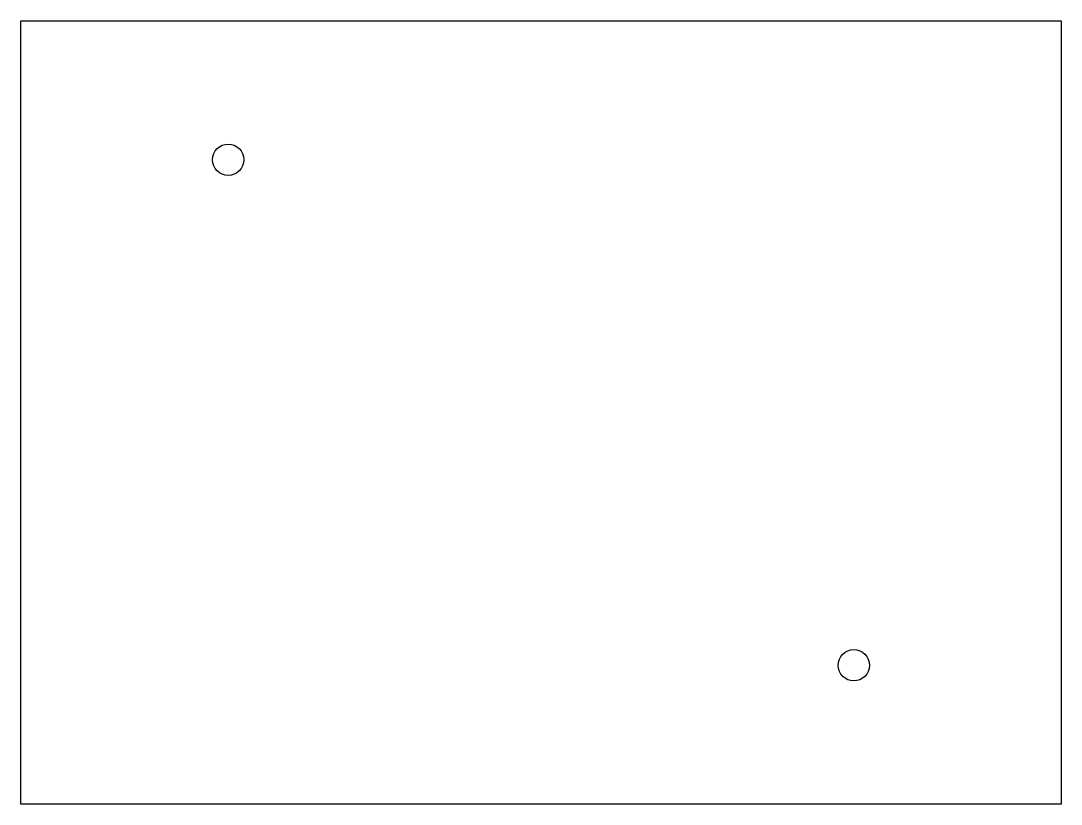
# Model space of a CAD drawing. Header units: millimetres. Extents: x -41.6 to 41.6, y -31.3 to 31.3.
import ezdxf

# ---------------------------------------------------------------- set-up
doc = ezdxf.new("R2010")
doc.units = ezdxf.units.MM
doc.layers.get('0').update_dxf_attribs({"linetype": 'CONTINUOUS'})

msp = doc.modelspace()

# ---------------------------------------------------------------- linework, layer by layer
msp.add_lwpolyline([(-22.275, -31.3), (-41.575, -31.3), (-41.575, -23.75), (-41.575, 31.3), (22.275, 31.3), (41.575, 31.3), (41.575, 23.75), (41.575, -31.3)], close=True)
for centre in [(-25, 20.2), (25, -20.2)]:
    msp.add_circle(centre, 1.25)

doc.saveas('drawing.dxf')
